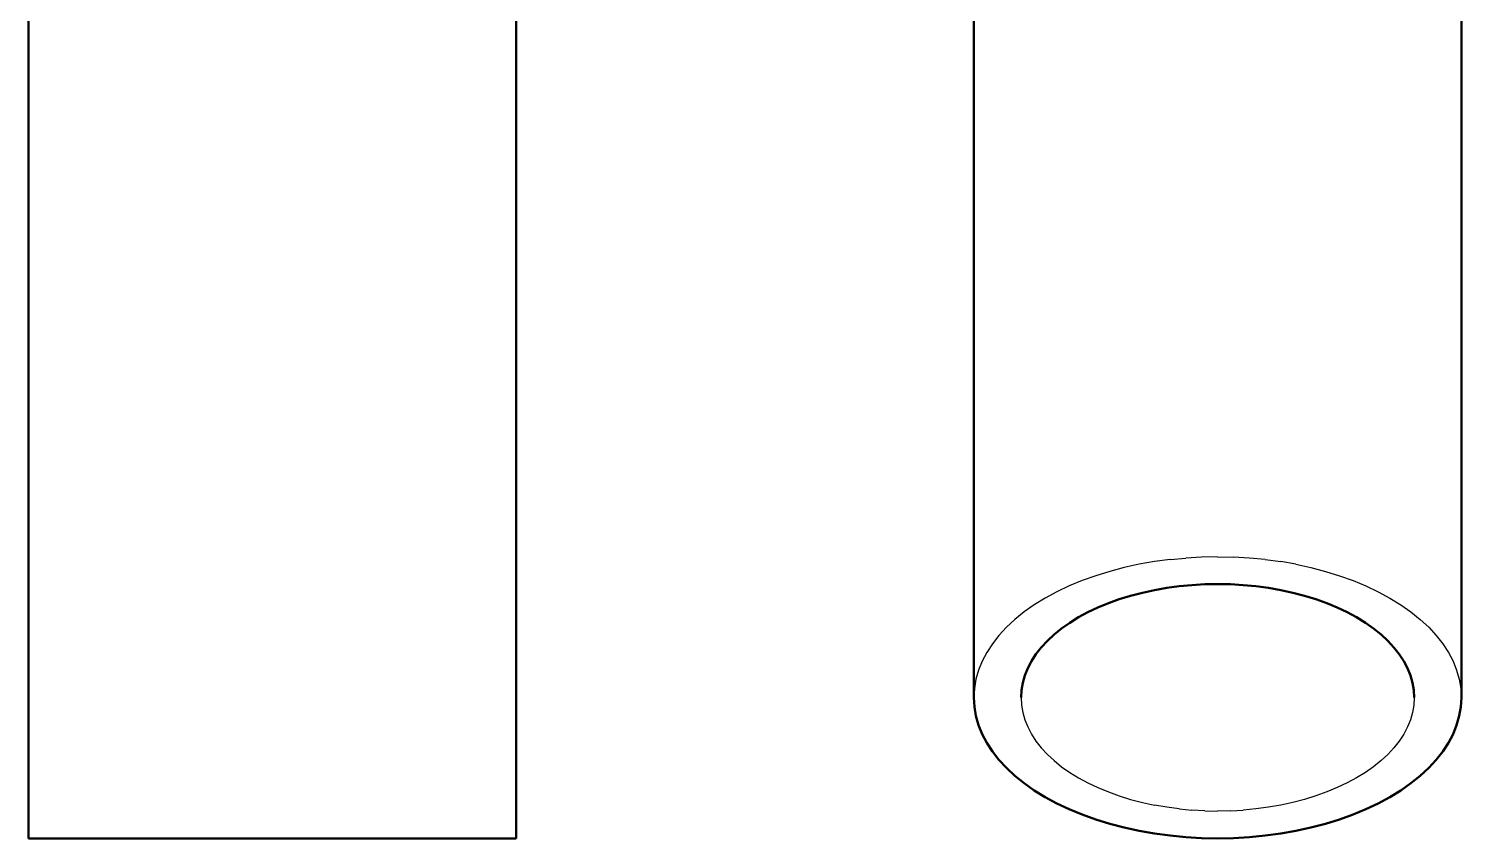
# Model space of a CAD drawing. Header units: millimetres. Extents: x 0 to 420, y 0 to 297.
# Drawn here: x 199.5 to 290.6, y 157.5 to 209 of the extents above; entities that cross this region are included whole.
import ezdxf

# ---------------------------------------------------------------- set-up
doc = ezdxf.new("R2010")
doc.units = ezdxf.units.MM
doc.linetypes.add('DASHED', pattern=[1.524, 1.27, -0.254])
doc.layers.add('OCULTA', color=8, linetype='DASHED', lineweight=25)
doc.layers.add('VISIBLE', color=7, linetype='CONTINUOUS', lineweight=50)

msp = doc.modelspace()

# ---------------------------------------------------------------- linework, layer by layer
at = {"layer": 'OCULTA'}
for p, q in [((270.118, 174.967), (269.168, 174.761)), ((271.088, 175.137), (270.118, 174.967)), ((272.076, 175.27), (271.088, 175.137)), ((272.076, 175.27), (273.077, 175.366)), ((274.086, 175.423), (273.077, 175.366)), ((275.1, 175.442), (274.086, 175.423)), ((275.1, 175.442), (276.114, 175.423)), ((277.123, 175.366), (276.114, 175.423)), ((278.124, 175.27), (277.123, 175.366)), ((278.124, 175.27), (279.112, 175.137)), ((280.082, 174.967), (279.112, 175.137)), ((280.082, 174.967), (281.032, 174.761)), ((267.35, 174.243), (266.489, 173.934)), ((268.245, 174.519), (267.35, 174.243)), ((269.168, 174.761), (268.245, 174.519)), ((281.032, 174.761), (281.955, 174.519)), ((281.955, 174.519), (282.85, 174.243)), ((282.85, 174.243), (283.711, 173.934)), ((264.88, 173.221), (264.14, 172.821)), ((265.664, 173.593), (264.88, 173.221)), ((266.489, 173.934), (265.664, 173.593)), ((283.711, 173.934), (284.536, 173.593)), ((284.536, 173.593), (285.32, 173.221)), ((285.32, 173.221), (286.06, 172.821)), ((263.446, 172.394), (262.803, 171.941)), ((264.14, 172.821), (263.446, 172.394)), ((286.06, 172.821), (286.754, 172.394)), ((286.754, 172.394), (287.397, 171.941)), ((262.212, 171.465), (261.677, 170.968)), ((262.803, 171.941), (262.212, 171.465)), ((287.397, 171.941), (287.988, 171.465)), ((287.988, 171.465), (288.523, 170.968)), ((261.198, 170.451), (260.78, 169.918)), ((261.677, 170.968), (261.198, 170.451)), ((288.523, 170.968), (289.002, 170.451)), ((289.002, 170.451), (289.42, 169.918)), ((260.78, 169.918), (260.423, 169.37)), ((289.42, 169.918), (289.777, 169.37)), ((260.128, 168.809), (259.898, 168.239)), ((260.423, 169.37), (260.128, 168.809)), ((289.777, 169.37), (290.072, 168.809)), ((290.072, 168.809), (290.302, 168.239)), ((259.733, 167.661), (259.633, 167.078)), ((259.898, 168.239), (259.733, 167.661)), ((290.302, 168.239), (290.467, 167.661)), ((290.467, 167.661), (290.567, 167.078)), ((259.633, 167.078), (259.6, 166.493)), ((290.567, 167.078), (290.6, 166.493)), ((262.6, 166.493), (262.627, 166.021)), ((262.627, 166.021), (262.707, 165.551)), ((287.573, 166.021), (287.493, 165.551)), ((287.6, 166.493), (287.573, 166.021)), ((262.707, 165.551), (262.84, 165.085)), ((262.84, 165.085), (263.026, 164.625)), ((287.36, 165.085), (287.174, 164.625)), ((287.493, 165.551), (287.36, 165.085)), ((263.026, 164.625), (263.263, 164.173)), ((263.263, 164.173), (263.552, 163.731)), ((286.937, 164.173), (286.648, 163.731)), ((287.174, 164.625), (286.937, 164.173)), ((263.552, 163.731), (263.889, 163.301)), ((263.889, 163.301), (264.275, 162.885)), ((286.311, 163.301), (285.925, 162.885)), ((286.648, 163.731), (286.311, 163.301)), ((264.275, 162.885), (264.707, 162.484)), ((264.707, 162.484), (265.183, 162.1)), ((285.493, 162.484), (285.017, 162.1)), ((285.925, 162.885), (285.493, 162.484)), ((265.183, 162.1), (265.702, 161.735)), ((265.702, 161.735), (266.261, 161.39)), ((266.261, 161.39), (266.858, 161.067)), ((283.939, 161.39), (283.342, 161.067)), ((284.498, 161.735), (283.939, 161.39)), ((285.017, 162.1), (284.498, 161.735)), ((266.858, 161.067), (267.49, 160.768)), ((267.49, 160.768), (268.155, 160.493)), ((268.155, 160.493), (268.85, 160.243)), ((282.045, 160.493), (281.35, 160.243)), ((282.71, 160.768), (282.045, 160.493)), ((283.342, 161.067), (282.71, 160.768)), ((268.85, 160.243), (269.571, 160.021)), ((269.571, 160.021), (270.316, 159.826)), ((270.316, 159.826), (271.082, 159.659)), ((271.865, 159.522), (271.082, 159.659)), ((272.661, 159.415), (271.865, 159.522)), ((278.335, 159.522), (277.539, 159.415)), ((279.118, 159.659), (278.335, 159.522)), ((279.884, 159.826), (279.118, 159.659)), ((280.629, 160.021), (279.884, 159.826)), ((281.35, 160.243), (280.629, 160.021)), ((272.661, 159.415), (273.468, 159.338)), ((274.282, 159.292), (273.468, 159.338)), ((274.282, 159.292), (275.1, 159.276)), ((275.918, 159.292), (275.1, 159.276)), ((275.918, 159.292), (276.732, 159.338)), ((277.539, 159.415), (276.732, 159.338)), ((199.5, 157.544), (199.533, 157.544)), ((199.533, 157.544), (199.633, 157.544)), ((199.633, 157.544), (199.798, 157.544)), ((199.798, 157.544), (200.028, 157.544)), ((200.028, 157.544), (200.323, 157.544)), ((200.323, 157.544), (200.68, 157.544)), ((200.68, 157.544), (201.098, 157.544)), ((201.098, 157.544), (201.577, 157.544)), ((201.577, 157.544), (202.112, 157.544)), ((202.703, 157.544), (202.112, 157.544)), ((202.527, 157.544), (202.5, 157.544)), ((202.607, 157.544), (202.527, 157.544)), ((202.74, 157.544), (202.607, 157.544)), ((202.703, 157.544), (203.346, 157.544)), ((202.926, 157.544), (202.74, 157.544)), ((203.163, 157.544), (202.926, 157.544)), ((203.452, 157.544), (203.163, 157.544)), ((203.346, 157.544), (204.04, 157.544)), ((203.789, 157.544), (203.452, 157.544)), ((204.175, 157.544), (203.789, 157.544)), ((204.78, 157.544), (204.04, 157.544)), ((204.607, 157.544), (204.175, 157.544)), ((205.083, 157.544), (204.607, 157.544)), ((204.78, 157.544), (205.564, 157.544)), ((205.602, 157.544), (205.083, 157.544)), ((205.564, 157.544), (206.389, 157.544)), ((206.161, 157.544), (205.602, 157.544)), ((206.758, 157.544), (206.161, 157.544)), ((207.25, 157.544), (206.389, 157.544)), ((207.39, 157.544), (206.758, 157.544)), ((207.25, 157.544), (208.145, 157.544)), ((208.055, 157.544), (207.39, 157.544)), ((208.75, 157.544), (208.055, 157.544)), ((209.068, 157.544), (208.145, 157.544)), ((209.471, 157.544), (208.75, 157.544)), ((210.018, 157.544), (209.068, 157.544)), ((210.216, 157.544), (209.471, 157.544)), ((210.988, 157.544), (210.018, 157.544)), ((210.982, 157.544), (210.216, 157.544)), ((211.765, 157.544), (210.982, 157.544)), ((211.976, 157.544), (210.988, 157.544)), ((212.561, 157.544), (211.765, 157.544)), ((212.977, 157.544), (211.976, 157.544)), ((213.368, 157.544), (212.561, 157.544)), ((213.986, 157.544), (212.977, 157.544)), ((214.182, 157.544), (213.368, 157.544)), ((215, 157.544), (213.986, 157.544)), ((215, 157.544), (214.182, 157.544)), ((215.818, 157.544), (215, 157.544)), ((216.014, 157.544), (215, 157.544)), ((216.632, 157.544), (215.818, 157.544)), ((217.023, 157.544), (216.014, 157.544)), ((217.439, 157.544), (216.632, 157.544)), ((218.024, 157.544), (217.023, 157.544)), ((218.235, 157.544), (217.439, 157.544)), ((219.012, 157.544), (218.024, 157.544)), ((219.018, 157.544), (218.235, 157.544)), ((219.982, 157.544), (219.012, 157.544)), ((219.784, 157.544), (219.018, 157.544)), ((220.529, 157.544), (219.784, 157.544)), ((220.932, 157.544), (219.982, 157.544)), ((220.529, 157.544), (221.25, 157.544)), ((221.855, 157.544), (220.932, 157.544)), ((221.25, 157.544), (221.945, 157.544)), ((222.75, 157.544), (221.855, 157.544)), ((222.61, 157.544), (221.945, 157.544)), ((222.61, 157.544), (223.242, 157.544)), ((223.611, 157.544), (222.75, 157.544)), ((223.839, 157.544), (223.242, 157.544)), ((224.436, 157.544), (223.611, 157.544)), ((223.839, 157.544), (224.398, 157.544)), ((224.917, 157.544), (224.398, 157.544)), ((225.22, 157.544), (224.436, 157.544)), ((224.917, 157.544), (225.393, 157.544)), ((225.96, 157.544), (225.22, 157.544)), ((225.393, 157.544), (225.825, 157.544)), ((225.825, 157.544), (226.211, 157.544)), ((226.654, 157.544), (225.96, 157.544)), ((226.211, 157.544), (226.548, 157.544)), ((226.548, 157.544), (226.837, 157.544)), ((227.297, 157.544), (226.654, 157.544)), ((226.837, 157.544), (227.074, 157.544)), ((227.074, 157.544), (227.26, 157.544)), ((227.26, 157.544), (227.393, 157.544)), ((227.888, 157.544), (227.297, 157.544)), ((227.393, 157.544), (227.473, 157.544)), ((227.473, 157.544), (227.5, 157.544)), ((228.423, 157.544), (227.888, 157.544)), ((228.902, 157.544), (228.423, 157.544)), ((229.32, 157.544), (228.902, 157.544)), ((229.677, 157.544), (229.32, 157.544)), ((229.972, 157.544), (229.677, 157.544)), ((230.202, 157.544), (229.972, 157.544)), ((230.367, 157.544), (230.202, 157.544)), ((230.467, 157.544), (230.367, 157.544)), ((230.5, 157.544), (230.467, 157.544))]:
    msp.add_line(p, q, dxfattribs=at)
at = {"layer": 'VISIBLE'}
for p, q in [((199.5, 157.544), (199.5, 223.544)), ((230.5, 223.544), (230.5, 157.544)), ((259.6, 166.493), (259.6, 216.294)), ((290.6, 216.294), (290.6, 166.493)), ((270.316, 173.161), (269.571, 172.966)), ((271.082, 173.327), (270.316, 173.161)), ((271.865, 173.464), (271.082, 173.327)), ((272.661, 173.571), (271.865, 173.464)), ((273.468, 173.648), (272.661, 173.571)), ((273.468, 173.648), (274.282, 173.695)), ((275.1, 173.71), (274.282, 173.695)), ((275.1, 173.71), (275.918, 173.695)), ((276.732, 173.648), (275.918, 173.695)), ((276.732, 173.648), (277.539, 173.571)), ((278.335, 173.464), (277.539, 173.571)), ((279.118, 173.327), (278.335, 173.464)), ((279.118, 173.327), (279.884, 173.161)), ((279.884, 173.161), (280.629, 172.966)), ((267.49, 172.219), (266.858, 171.919)), ((268.155, 172.494), (267.49, 172.219)), ((268.85, 172.743), (268.155, 172.494)), ((269.571, 172.966), (268.85, 172.743)), ((280.629, 172.966), (281.35, 172.743)), ((281.35, 172.743), (282.045, 172.494)), ((282.045, 172.494), (282.71, 172.219)), ((282.71, 172.219), (283.342, 171.919)), ((266.261, 171.596), (265.702, 171.252)), ((266.858, 171.919), (266.261, 171.596)), ((283.342, 171.919), (283.939, 171.596)), ((283.939, 171.596), (284.498, 171.252)), ((264.707, 170.503), (264.275, 170.102)), ((265.183, 170.887), (264.707, 170.503)), ((265.702, 171.252), (265.183, 170.887)), ((284.498, 171.252), (285.017, 170.887)), ((285.017, 170.887), (285.493, 170.503)), ((285.493, 170.503), (285.925, 170.102)), ((263.889, 169.685), (263.552, 169.255)), ((264.275, 170.102), (263.889, 169.685)), ((285.925, 170.102), (286.311, 169.685)), ((286.311, 169.685), (286.648, 169.255)), ((263.263, 168.813), (263.026, 168.361)), ((263.552, 169.255), (263.263, 168.813)), ((286.648, 169.255), (286.937, 168.813)), ((286.937, 168.813), (287.174, 168.361)), ((262.84, 167.901), (262.707, 167.435)), ((263.026, 168.361), (262.84, 167.901)), ((287.174, 168.361), (287.36, 167.901)), ((287.36, 167.901), (287.493, 167.435)), ((262.627, 166.965), (262.6, 166.493)), ((262.707, 167.435), (262.627, 166.965)), ((287.493, 167.435), (287.573, 166.965)), ((287.573, 166.965), (287.6, 166.493)), ((259.6, 166.493), (259.633, 165.908)), ((259.633, 165.908), (259.6, 166.493)), ((259.6, 166.493), (259.6, 166.493)), ((259.633, 165.908), (259.733, 165.325)), ((259.733, 165.325), (259.633, 165.908)), ((259.633, 165.908), (259.633, 165.908)), ((290.567, 165.908), (290.467, 165.325)), ((290.567, 165.908), (290.467, 165.325)), ((290.6, 166.493), (290.567, 165.908)), ((290.6, 166.493), (290.567, 165.908)), ((290.567, 165.908), (290.567, 165.908)), ((290.6, 166.493), (290.6, 166.493)), ((259.733, 165.325), (259.898, 164.747)), ((259.898, 164.747), (259.733, 165.325)), ((259.733, 165.325), (259.733, 165.325)), ((290.467, 165.325), (290.302, 164.747)), ((290.467, 165.325), (290.302, 164.747)), ((290.467, 165.325), (290.467, 165.325)), ((259.898, 164.747), (260.128, 164.177)), ((260.128, 164.177), (259.898, 164.747)), ((259.898, 164.747), (259.898, 164.747)), ((260.128, 164.177), (260.423, 163.617)), ((260.423, 163.617), (260.128, 164.177)), ((260.128, 164.177), (260.128, 164.177)), ((290.072, 164.177), (289.777, 163.617)), ((290.072, 164.177), (289.777, 163.617)), ((290.302, 164.747), (290.072, 164.177)), ((290.302, 164.747), (290.072, 164.177)), ((290.072, 164.177), (290.072, 164.177)), ((290.302, 164.747), (290.302, 164.747)), ((260.423, 163.617), (260.78, 163.069)), ((260.78, 163.069), (260.423, 163.617)), ((260.423, 163.617), (260.423, 163.617)), ((289.777, 163.617), (289.42, 163.069)), ((289.777, 163.617), (289.42, 163.069)), ((289.777, 163.617), (289.777, 163.617)), ((260.78, 163.069), (261.198, 162.535)), ((261.198, 162.535), (260.78, 163.069)), ((260.78, 163.069), (260.78, 163.069)), ((261.198, 162.535), (261.677, 162.019)), ((261.677, 162.019), (261.198, 162.535)), ((261.198, 162.535), (261.198, 162.535)), ((289.002, 162.535), (288.523, 162.019)), ((289.002, 162.535), (288.523, 162.019)), ((289.42, 163.069), (289.002, 162.535)), ((289.42, 163.069), (289.002, 162.535)), ((289.002, 162.535), (289.002, 162.535)), ((289.42, 163.069), (289.42, 163.069)), ((261.677, 162.019), (262.212, 161.521)), ((262.212, 161.521), (261.677, 162.019)), ((261.677, 162.019), (261.677, 162.019)), ((262.212, 161.521), (262.803, 161.045)), ((262.803, 161.045), (262.212, 161.521)), ((262.212, 161.521), (262.212, 161.521)), ((287.988, 161.521), (287.397, 161.045)), ((287.988, 161.521), (287.397, 161.045)), ((288.523, 162.019), (287.988, 161.521)), ((288.523, 162.019), (287.988, 161.521)), ((287.988, 161.521), (287.988, 161.521)), ((288.523, 162.019), (288.523, 162.019)), ((262.803, 161.045), (263.446, 160.593)), ((263.446, 160.593), (262.803, 161.045)), ((262.803, 161.045), (262.803, 161.045)), ((263.446, 160.593), (264.14, 160.165)), ((264.14, 160.165), (263.446, 160.593)), ((263.446, 160.593), (263.446, 160.593)), ((286.754, 160.593), (286.06, 160.165)), ((286.754, 160.593), (286.06, 160.165)), ((287.397, 161.045), (286.754, 160.593)), ((287.397, 161.045), (286.754, 160.593)), ((286.754, 160.593), (286.754, 160.593)), ((287.397, 161.045), (287.397, 161.045)), ((264.14, 160.165), (264.88, 159.765)), ((264.88, 159.765), (264.14, 160.165)), ((264.14, 160.165), (264.14, 160.165)), ((264.88, 159.765), (265.664, 159.394)), ((265.664, 159.394), (264.88, 159.765)), ((264.88, 159.765), (264.88, 159.765)), ((285.32, 159.765), (284.536, 159.394)), ((285.32, 159.765), (284.536, 159.394)), ((286.06, 160.165), (285.32, 159.765)), ((286.06, 160.165), (285.32, 159.765)), ((285.32, 159.765), (285.32, 159.765)), ((286.06, 160.165), (286.06, 160.165)), ((265.664, 159.394), (266.489, 159.052)), ((266.489, 159.052), (265.664, 159.394)), ((265.664, 159.394), (265.664, 159.394)), ((266.489, 159.052), (267.35, 158.743)), ((267.35, 158.743), (266.489, 159.052)), ((266.489, 159.052), (266.489, 159.052)), ((267.35, 158.743), (268.245, 158.467)), ((268.245, 158.467), (267.35, 158.743)), ((267.35, 158.743), (267.35, 158.743)), ((282.85, 158.743), (281.955, 158.467)), ((282.85, 158.743), (281.955, 158.467)), ((283.711, 159.052), (282.85, 158.743)), ((283.711, 159.052), (282.85, 158.743)), ((282.85, 158.743), (282.85, 158.743)), ((284.536, 159.394), (283.711, 159.052)), ((284.536, 159.394), (283.711, 159.052)), ((283.711, 159.052), (283.711, 159.052)), ((284.536, 159.394), (284.536, 159.394)), ((268.245, 158.467), (269.168, 158.225)), ((269.168, 158.225), (268.245, 158.467)), ((268.245, 158.467), (268.245, 158.467)), ((269.168, 158.225), (270.118, 158.019)), ((270.118, 158.019), (269.168, 158.225)), ((269.168, 158.225), (269.168, 158.225)), ((271.088, 157.849), (270.118, 158.019)), ((271.088, 157.849), (270.118, 158.019)), ((270.118, 158.019), (270.118, 158.019)), ((271.088, 157.849), (272.076, 157.716)), ((272.076, 157.716), (271.088, 157.849)), ((271.088, 157.849), (271.088, 157.849)), ((273.077, 157.621), (272.076, 157.716)), ((273.077, 157.621), (272.076, 157.716)), ((272.076, 157.716), (272.076, 157.716)), ((274.086, 157.563), (273.077, 157.621)), ((274.086, 157.563), (273.077, 157.621)), ((273.077, 157.621), (273.077, 157.621)), ((277.123, 157.621), (276.114, 157.563)), ((277.123, 157.621), (276.114, 157.563)), ((277.123, 157.621), (278.124, 157.716)), ((278.124, 157.716), (277.123, 157.621)), ((277.123, 157.621), (277.123, 157.621)), ((279.112, 157.849), (278.124, 157.716)), ((279.112, 157.849), (278.124, 157.716)), ((278.124, 157.716), (278.124, 157.716)), ((280.082, 158.019), (279.112, 157.849)), ((280.082, 158.019), (279.112, 157.849)), ((279.112, 157.849), (279.112, 157.849)), ((281.032, 158.225), (280.082, 158.019)), ((281.032, 158.225), (280.082, 158.019)), ((280.082, 158.019), (280.082, 158.019)), ((281.955, 158.467), (281.032, 158.225)), ((281.955, 158.467), (281.032, 158.225)), ((281.032, 158.225), (281.032, 158.225)), ((281.955, 158.467), (281.955, 158.467)), ((199.533, 157.544), (199.5, 157.544)), ((230.5, 157.544), (199.5, 157.544)), ((199.5, 157.544), (199.5, 157.544)), ((199.5, 157.544), (199.5, 157.544)), ((199.633, 157.544), (199.533, 157.544)), ((199.798, 157.544), (199.633, 157.544)), ((200.028, 157.544), (199.798, 157.544)), ((200.323, 157.544), (200.028, 157.544)), ((200.68, 157.544), (200.323, 157.544)), ((201.098, 157.544), (200.68, 157.544)), ((201.577, 157.544), (201.098, 157.544)), ((202.112, 157.544), (201.577, 157.544)), ((202.703, 157.544), (202.112, 157.544)), ((202.5, 157.544), (202.527, 157.544)), ((202.527, 157.544), (202.607, 157.544)), ((202.607, 157.544), (202.74, 157.544)), ((203.346, 157.544), (202.703, 157.544)), ((202.74, 157.544), (202.926, 157.544)), ((202.926, 157.544), (203.163, 157.544)), ((203.163, 157.544), (203.452, 157.544)), ((204.04, 157.544), (203.346, 157.544)), ((203.452, 157.544), (203.789, 157.544)), ((203.789, 157.544), (204.175, 157.544)), ((204.78, 157.544), (204.04, 157.544)), ((204.175, 157.544), (204.607, 157.544)), ((204.607, 157.544), (205.083, 157.544)), ((205.564, 157.544), (204.78, 157.544)), ((205.602, 157.544), (205.083, 157.544)), ((206.389, 157.544), (205.564, 157.544)), ((205.602, 157.544), (206.161, 157.544)), ((206.758, 157.544), (206.161, 157.544)), ((207.25, 157.544), (206.389, 157.544)), ((206.758, 157.544), (207.39, 157.544)), ((208.145, 157.544), (207.25, 157.544)), ((208.055, 157.544), (207.39, 157.544)), ((208.055, 157.544), (208.75, 157.544)), ((209.068, 157.544), (208.145, 157.544)), ((208.75, 157.544), (209.471, 157.544)), ((210.018, 157.544), (209.068, 157.544)), ((210.216, 157.544), (209.471, 157.544)), ((210.988, 157.544), (210.018, 157.544)), ((210.982, 157.544), (210.216, 157.544)), ((211.765, 157.544), (210.982, 157.544)), ((211.976, 157.544), (210.988, 157.544)), ((212.561, 157.544), (211.765, 157.544)), ((212.977, 157.544), (211.976, 157.544)), ((213.368, 157.544), (212.561, 157.544)), ((213.986, 157.544), (212.977, 157.544)), ((214.182, 157.544), (213.368, 157.544)), ((215, 157.544), (213.986, 157.544)), ((215, 157.544), (214.182, 157.544)), ((216.014, 157.544), (215, 157.544)), ((215.818, 157.544), (215, 157.544)), ((216.632, 157.544), (215.818, 157.544)), ((217.023, 157.544), (216.014, 157.544)), ((217.439, 157.544), (216.632, 157.544)), ((218.024, 157.544), (217.023, 157.544)), ((218.235, 157.544), (217.439, 157.544)), ((219.012, 157.544), (218.024, 157.544)), ((219.018, 157.544), (218.235, 157.544)), ((219.982, 157.544), (219.012, 157.544)), ((219.784, 157.544), (219.018, 157.544)), ((220.529, 157.544), (219.784, 157.544)), ((220.932, 157.544), (219.982, 157.544)), ((221.25, 157.544), (220.529, 157.544)), ((221.855, 157.544), (220.932, 157.544)), ((221.945, 157.544), (221.25, 157.544)), ((221.855, 157.544), (222.75, 157.544)), ((222.61, 157.544), (221.945, 157.544)), ((223.242, 157.544), (222.61, 157.544)), ((223.611, 157.544), (222.75, 157.544)), ((223.839, 157.544), (223.242, 157.544)), ((223.611, 157.544), (224.436, 157.544)), ((224.398, 157.544), (223.839, 157.544)), ((224.917, 157.544), (224.398, 157.544)), ((224.436, 157.544), (225.22, 157.544)), ((225.393, 157.544), (224.917, 157.544)), ((225.96, 157.544), (225.22, 157.544)), ((225.825, 157.544), (225.393, 157.544)), ((226.211, 157.544), (225.825, 157.544)), ((225.96, 157.544), (226.654, 157.544)), ((226.548, 157.544), (226.211, 157.544)), ((226.837, 157.544), (226.548, 157.544)), ((226.654, 157.544), (227.297, 157.544)), ((227.074, 157.544), (226.837, 157.544)), ((227.26, 157.544), (227.074, 157.544)), ((227.393, 157.544), (227.26, 157.544)), ((227.888, 157.544), (227.297, 157.544)), ((227.473, 157.544), (227.393, 157.544)), ((227.5, 157.544), (227.473, 157.544)), ((227.888, 157.544), (228.423, 157.544)), ((228.423, 157.544), (228.902, 157.544)), ((228.902, 157.544), (229.32, 157.544)), ((229.32, 157.544), (229.677, 157.544)), ((229.677, 157.544), (229.972, 157.544)), ((229.972, 157.544), (230.202, 157.544)), ((230.202, 157.544), (230.367, 157.544)), ((230.367, 157.544), (230.467, 157.544)), ((230.467, 157.544), (230.5, 157.544)), ((230.5, 157.544), (230.5, 157.544)), ((230.5, 157.544), (230.5, 157.544)), ((274.086, 157.563), (275.1, 157.544)), ((275.1, 157.544), (274.086, 157.563)), ((274.086, 157.563), (274.086, 157.563)), ((276.114, 157.563), (275.1, 157.544)), ((276.114, 157.563), (275.1, 157.544)), ((275.1, 157.544), (275.1, 157.544)), ((276.114, 157.563), (276.114, 157.563))]:
    msp.add_line(p, q, dxfattribs=at)

doc.saveas('drawing.dxf')
